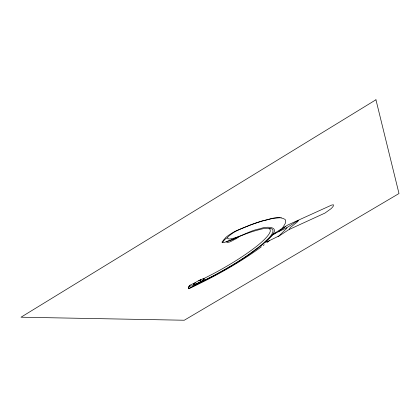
<?xml version="1.0" encoding="UTF-8"?>
<svg xmlns="http://www.w3.org/2000/svg" width="420" height="420" viewBox="0 0 420 420"><rect width="100%" height="100%" fill="white"/><g stroke="black" fill="none" stroke-linecap="round" stroke-linejoin="round"><path stroke-width="0.63" d="M226.07 241.804C227.724 244.178 233.919 239.521 236.161 238.691A6.652 1.449 -29 0 0 239.001 236.607M261.429 246.787C239.106 263.036 214.851 276.507 189.877 288.22L189.546 288.377A2.111 0.399 -28.1 0 1 188.606 288.771L188.354 287.438A6.269 1.186 -28.2 0 1 188.58 286.902L189.782 285.285L195.169 282.739A6.526 1.239 -28.2 0 1 202.692 278.995M280.917 229.173L281.579 228.711A9.303 1.869 -29.6 0 0 282.571 227.976L285.332 223.33A65.756 13.556 -28.8 0 0 284.986 219.371C278.192 215.287 269.556 219.46 262.49 220.857A83.517 17.015 -28.6 0 0 249.811 225.152L235.158 231.315A14.511 3.203 -29 0 0 232.228 232.948L228.412 235.415A13.928 3.077 -29 0 0 225.855 237.421L221.917 242.156C223.954 243.511 226.627 241.159 228.769 240.844A42.352 9.66 -29.2 0 0 232.444 239.39L243.217 234.906A67.284 13.503 -28.6 0 1 253.585 231.236C259.04 229.819 264.794 227.498 270.522 228.501M198.518 283.5C221.87 272.06 244.881 259.282 264.884 242.524L271.766 235.552C280.466 226.054 265.907 226.165 260.08 228.748C249.407 230.517 240.172 237.51 229.572 239.048C224.228 238.618 230.312 235.058 231.966 233.667C237.374 229.703 243.905 227.687 250.037 225.215A83.685 17.031 -28.6 0 1 262.747 220.904L272.869 218.405L279.983 217.733M188.507 288.467A19.415 3.659 -28.4 0 1 188.69 287.621L189.903 286.004L189.782 285.285M222.464 242.592L224.648 239.673A8.909 1.964 -28.9 0 1 227.157 237.783M272.139 235.074L272.165 235.042A7.46 1.465 -29.6 0 1 272.26 234.964L272.837 234.512M204.089 279.52L200.445 281.831A9.613 1.838 -28.3 0 1 198.377 282.839L197.358 283.285A9.492 1.817 -28.3 0 1 195.946 283.841C192.292 284.393 192.486 285.401 195.673 284.198A10.164 1.943 -28.3 0 0 198.214 283.138L202.188 281.043L204.089 279.52A5.549 1.055 -28.3 0 0 203.081 278.864L202.776 278.943M297.481 221.75L297.864 221.335A8.064 1.591 -29.8 0 0 298.137 220.978M272.26 235.316L264.999 242.403M297.197 222.017L296.951 222.243A8.841 1.748 -29.8 0 1 295.491 223.424A31.915 6.022 -30.1 0 0 294.262 224.353C292.892 225.803 289.627 227.32 289.475 229.178M269.372 240.671L267.241 242.372M272.858 234.497L273.215 234.229M264.217 244.708L263.156 245.506M273.236 234.213L273.578 233.966M273.761 233.835L274.995 232.974M248.819 254.452L260.857 245.453L268.553 238.366A51.529 10.469 -28.8 0 0 270.643 228.422M280.791 229.262L280.487 229.467A13.755 2.777 -29.6 0 1 279.358 230.202L275.168 232.859M279.452 235.762L288.341 229.96A2.168 0.415 -29.7 0 1 289.522 229.32L325.006 213.05L331.018 208.709A19.289 3.696 -30.2 0 0 333.349 205.984L333.417 204.771L331.658 205.076L287.752 225.01A8.248 1.622 -29.8 0 0 287.228 225.335L282.602 228.202M273.105 234.659L274.197 233.977M275.635 233.137L286.818 227.682L298.337 220.332M278.492 231.562L283.28 228.365A8.431 1.685 -29.6 0 0 285.317 226.538M274.155 234.003L274.995 233.504M275.021 233.489L275.436 233.252M189.178 288.44L198.466 283.521M237.888 237.069L235.578 238.214A22.628 5.045 -29.1 0 1 230.218 240.46L226.847 241.542M203.406 278.796L213.376 273.688A82.593 17.472 -28.4 0 0 225.162 267.157L228.454 265.235A75.311 15.792 -28.5 0 0 246.446 253.775C253.696 248.666 260.988 243.416 266.942 236.786C268.642 234.707 272.323 230.548 269.062 228.286M267.041 241.778L278.843 236.014A2.688 0.52 -29.5 0 0 279.101 235.783L286.786 228.244A6.011 1.181 -29.7 0 0 286.96 227.918L286.876 227.677M266.873 241.857L266.264 242.135M280.959 217.812L281.248 217.849M224.07 239.269L224.648 239.673M189.903 286.004L191.221 286.036L194.439 284.981A17.283 3.329 -28.3 0 0 196.88 283.973L211.727 276.633A88.31 18.59 -28.4 0 0 223.12 270.433L226.853 268.296A77.758 16.16 -28.5 0 0 248.829 254.447M188.575 286.902L188.685 287.627M193.557 284.141A5.623 1.071 -28.2 0 1 195.169 282.739M279.316 235.846A2.489 0.478 -29.6 0 1 278.024 236.56M198.912 280.87L199.28 280.828A2.042 0.389 -28.3 0 0 199.936 280.565A1.622 0.31 -28.3 0 0 200.534 280.261L201.075 279.883L200.639 279.951A2.142 0.41 -28.3 0 0 200.156 280.14L200.051 280.187A1.575 0.299 -28.3 0 0 199.458 280.492L198.928 280.849M375.947 99.766L21 317.21L184.28 320.234L399 193.531L375.947 99.766"/></g></svg>
